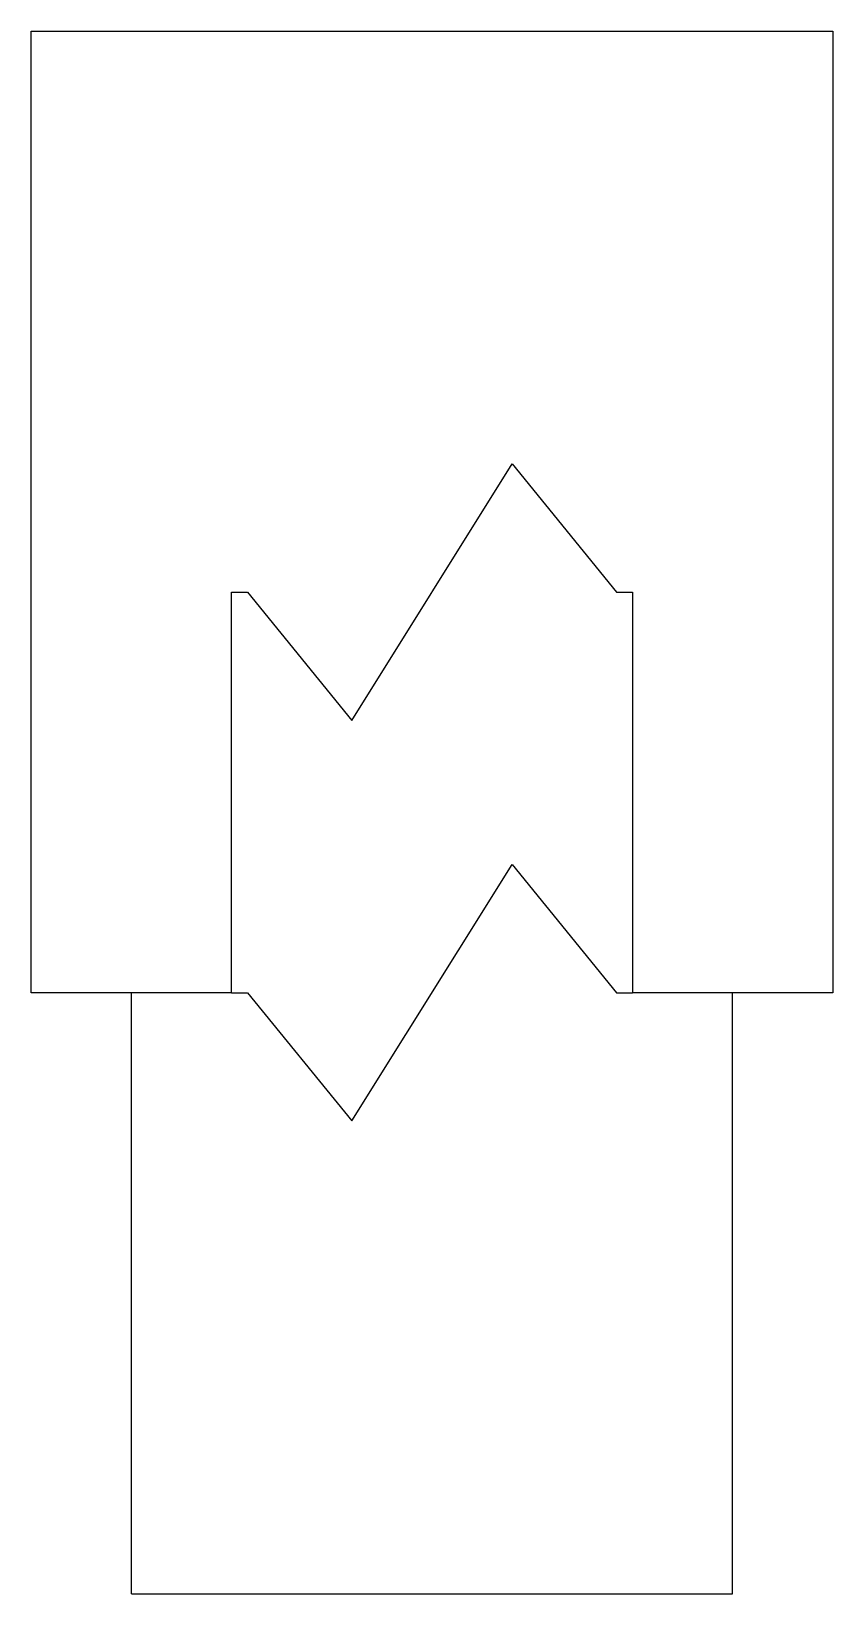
# Model space of a CAD drawing. Header units: millimetres. Extents: x -2.5 to 2.5, y 0 to 9.75.
import ezdxf

# ---------------------------------------------------------------- set-up
doc = ezdxf.new("R2010")
doc.units = ezdxf.units.MM
doc.layers.get('0').update_dxf_attribs({"linetype": 'CONTINUOUS'})

msp = doc.modelspace()

# ---------------------------------------------------------------- linework, layer by layer
for p, q in [((-2.5, 3.75), (-2.5, 9.75)), ((-2.5, 9.75), (2.5, 9.75)), ((2.5, 9.75), (2.5, 3.75)), ((-0.5, 5.45), (0.5, 7.05)), ((0.5, 7.05), (1.15, 6.25)), ((-1.25, 3.75), (-1.25, 6.25)), ((-1.25, 6.25), (-1.15, 6.25)), ((-1.15, 6.25), (-0.5, 5.45)), ((1.15, 6.25), (1.25, 6.25)), ((1.25, 6.25), (1.25, 3.75)), ((-0.5, 2.95), (0.5, 4.55)), ((0.5, 4.55), (1.15, 3.75)), ((-1.875, 3.75), (-2.5, 3.75)), ((-1.875, 0), (-1.875, 3.75)), ((-1.25, 3.75), (-1.875, 3.75)), ((-1.25, 3.75), (-1.15, 3.75)), ((-1.15, 3.75), (-0.5, 2.95)), ((1.15, 3.75), (1.25, 3.75)), ((1.875, 3.75), (1.25, 3.75)), ((2.5, 3.75), (1.875, 3.75)), ((1.875, 0), (1.875, 3.75)), ((-1.875, 0), (1.875, 0))]:
    msp.add_line(p, q)

doc.saveas('drawing.dxf')
